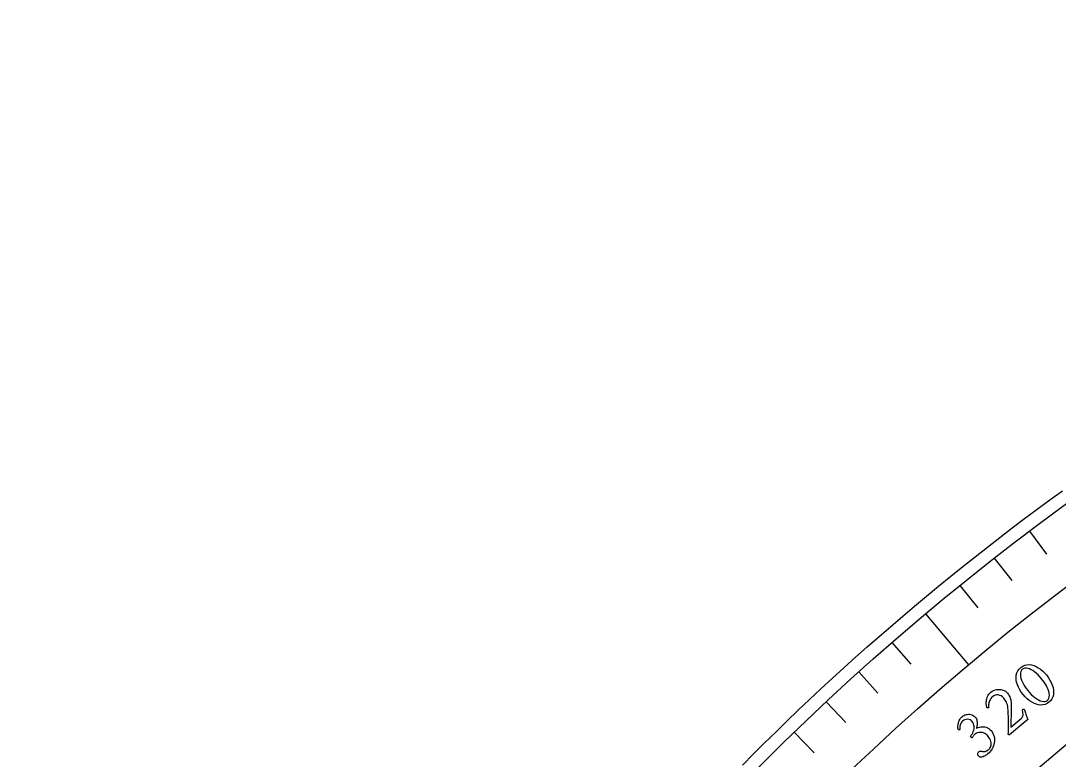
# Model space of a CAD drawing. Header units: millimetres. Extents: x -50 to 50, y -50 to 64.
# Drawn here: x -49.74 to -29.35, y 35.23 to 49.74 of the extents above; entities that cross this region are included whole.
import ezdxf

# ---------------------------------------------------------------- set-up
doc = ezdxf.new("R2010")
doc.units = ezdxf.units.MM
for name, color, linetype in [('CUT_OUTER', 1, 'Continuous'), ('ENGRAVE', 7, 'Continuous'), ('ENGRAVE_FINE', 8, 'Continuous'), ('TEXT', 5, 'Continuous')]:
    doc.layers.add(name, color=color, linetype=linetype)

msp = doc.modelspace()

# ---------------------------------------------------------------- linework, layer by layer
at = {"layer": 'CUT_OUTER'}
msp.add_lwpolyline([(-35.5716, 35.1377), (-35.3553, 35.3553), (-35.1377, 35.5716), (-34.9188, 35.7865), (-34.6986, 36.0001), (-34.477, 36.2124), (-34.2542, 36.4232), (-34.03, 36.6327), (-33.8046, 36.8408), (-33.5779, 37.0476), (-33.35, 37.2529), (-33.1208, 37.4568), (-32.8903, 37.6593), (-32.6586, 37.8604), (-32.4257, 38.0601), (-32.1916, 38.2584), (-31.9562, 38.4552), (-31.7197, 38.6505), (-31.4819, 38.8444), (-31.243, 39.0369), (-31.0029, 39.2278), (-30.7616, 39.4173), (-30.5191, 39.6053), (-30.2756, 39.7918), (-30.0308, 39.9769), (-29.785, 40.1604), (-29.538, 40.3424), (-29.2899, 40.5229)], dxfattribs=at)
at = {"layer": 'ENGRAVE'}
msp.add_lwpolyline([(-31.9755, 38.1069), (-31.1341, 37.1041)], dxfattribs=at)
for radius in [49.745, 48.436, 46.005]:
    msp.add_circle((0, 0), radius, dxfattribs=at)
at = {"layer": 'ENGRAVE_FINE'}
for points in [[(-29.9373, 39.7281), (-29.5997, 39.2801)], [(-30.6261, 39.1996), (-30.2807, 38.7575)], [(-31.3055, 38.6591), (-30.9525, 38.2231)], [(-32.6357, 37.543), (-32.2676, 37.1196)], [(-33.2859, 36.9677), (-32.9105, 36.5508)], [(-33.926, 36.3812), (-33.5434, 35.9709)], [(-34.5558, 35.7836), (-34.1661, 35.38)]]:
    msp.add_lwpolyline(points, dxfattribs=at)
at = {"layer": 'TEXT'}
for points in [[(-30.107, 37.0526), (-30.0682, 37.0793), (-30.0276, 37.0977), (-29.9852, 37.1078), (-29.941, 37.1096), (-29.896, 37.1041), (-29.8511, 37.0921), (-29.8062, 37.0736), (-29.7614, 37.0487), (-29.7176, 37.0182), (-29.6756, 36.9832), (-29.6356, 36.9437), (-29.5975, 36.8996), (-29.5628, 36.8528), (-29.5329, 36.8051), (-29.5079, 36.7565), (-29.4878, 36.707), (-29.4732, 36.6578), (-29.4646, 36.6099), (-29.4621, 36.5635), (-29.4657, 36.5183), (-29.4761, 36.4758), (-29.494, 36.4368), (-29.5194, 36.4016), (-29.5523, 36.3699), (-29.5891, 36.3449), (-29.6283, 36.3277), (-29.6698, 36.3184), (-29.7137, 36.3168), (-29.7589, 36.3223), (-29.8041, 36.3341), (-29.8495, 36.352), (-29.895, 36.3762), (-29.9395, 36.4058), (-29.9821, 36.4401), (-30.0228, 36.479), (-30.0616, 36.5225), (-30.0969, 36.5689), (-30.1273, 36.6163), (-30.1528, 36.6646), (-30.1734, 36.7139), (-30.1884, 36.7631), (-30.197, 36.811), (-30.1993, 36.8577), (-30.1952, 36.9031), (-30.1843, 36.946), (-30.1659, 36.9853), (-30.1402, 37.0208), (-30.107, 37.0526)], [(-30.0698, 37.018), (-30.0894, 36.9978), (-30.1034, 36.9738), (-30.1116, 36.946), (-30.114, 36.9144), (-30.1112, 36.8799), (-30.1038, 36.8435), (-30.0917, 36.8052), (-30.0748, 36.7649), (-30.0538, 36.7236), (-30.029, 36.6822), (-30.0005, 36.6407), (-29.9683, 36.5991), (-29.9342, 36.5597), (-29.8994, 36.5238), (-29.8637, 36.4914), (-29.8274, 36.4624), (-29.7912, 36.4374), (-29.7564, 36.4172), (-29.7228, 36.4017), (-29.6905, 36.3909), (-29.6604, 36.3854), (-29.6334, 36.386), (-29.6094, 36.3927), (-29.5884, 36.4055), (-29.5678, 36.4266), (-29.5535, 36.4514), (-29.5455, 36.4798), (-29.5438, 36.5119), (-29.5476, 36.5468), (-29.5563, 36.5836), (-29.5697, 36.6224), (-29.588, 36.6632), (-29.6102, 36.7049), (-29.6356, 36.7465), (-29.6642, 36.788), (-29.696, 36.8294), (-29.73, 36.8694), (-29.7644, 36.9056), (-29.7992, 36.9379), (-29.8345, 36.9664), (-29.8695, 36.9907), (-29.9034, 37.0102), (-29.9362, 37.0249), (-29.9679, 37.0349), (-29.9976, 37.0395), (-30.0245, 37.0383), (-30.0486, 37.0311), (-30.0698, 37.018)], [(-30.0411, 36.2383), (-30.0355, 36.2205), (-30.0292, 36.2016), (-30.0224, 36.1818), (-30.015, 36.161), (-30.0074, 36.1401), (-30, 36.12), (-29.9929, 36.1008), (-29.986, 36.0824), (-29.9797, 36.0659), (-29.9745, 36.0523), (-29.9705, 36.0417), (-29.9675, 36.0341), (-30.3274, 35.7317), (-30.3301, 35.7316), (-30.3331, 35.7317), (-30.3364, 35.7321), (-30.3402, 35.7328), (-30.3437, 35.7337), (-30.3467, 35.7348), (-30.349, 35.7361), (-30.3507, 35.7376), (-30.3498, 35.781), (-30.3491, 35.8251), (-30.3486, 35.87), (-30.3481, 35.9157), (-30.348, 35.9615), (-30.3482, 36.0067), (-30.3488, 36.0513), (-30.3498, 36.0954), (-30.3512, 36.138), (-30.3532, 36.1784), (-30.3557, 36.2164), (-30.3587, 36.2522), (-30.3632, 36.2873), (-30.3692, 36.3186), (-30.377, 36.346), (-30.3863, 36.3695), (-30.3973, 36.3907), (-30.4097, 36.4114), (-30.4236, 36.4316), (-30.439, 36.4512), (-30.4626, 36.4752), (-30.4885, 36.4937), (-30.5168, 36.5065), (-30.5474, 36.5137), (-30.5784, 36.5149), (-30.6078, 36.5096), (-30.6356, 36.4979), (-30.6618, 36.4798), (-30.6813, 36.4615), (-30.6975, 36.442), (-30.7104, 36.4214), (-30.7201, 36.3997), (-30.7271, 36.3778), (-30.7324, 36.3568), (-30.7358, 36.3366), (-30.7374, 36.3173), (-30.7378, 36.2998), (-30.7377, 36.2849), (-30.7371, 36.2728), (-30.7361, 36.2634), (-30.7397, 36.2611), (-30.7442, 36.2595), (-30.7494, 36.2588), (-30.7554, 36.2589), (-30.7612, 36.2595), (-30.7658, 36.2605), (-30.769, 36.2616), (-30.771, 36.2631), (-30.7735, 36.2707), (-30.7759, 36.2812), (-30.7784, 36.2945), (-30.7808, 36.3107), (-30.7827, 36.3291), (-30.7833, 36.3489), (-30.7828, 36.3702), (-30.781, 36.393), (-30.7778, 36.4164), (-30.7727, 36.4398), (-30.7658, 36.4632), (-30.7571, 36.4864), (-30.7461, 36.5089), (-30.7321, 36.5301), (-30.7153, 36.5499), (-30.6956, 36.5683), (-30.6693, 36.5877), (-30.6416, 36.6029), (-30.6123, 36.6139), (-30.5816, 36.6209), (-30.5505, 36.6239), (-30.5201, 36.6233), (-30.4903, 36.619), (-30.4612, 36.6111), (-30.4337, 36.5998), (-30.4087, 36.5852), (-30.3861, 36.5675), (-30.3661, 36.5465), (-30.3487, 36.5234), (-30.3338, 36.4993), (-30.3215, 36.4741), (-30.3118, 36.448), (-30.3043, 36.4211), (-30.299, 36.3936), (-30.2956, 36.3656), (-30.2943, 36.337), (-30.294, 36.2984), (-30.2941, 36.2582), (-30.2945, 36.2164), (-30.2953, 36.1731), (-30.2962, 36.1296), (-30.2972, 36.0875), (-30.2982, 36.0467), (-30.2993, 36.0072), (-30.3003, 35.9703), (-30.3011, 35.9373), (-30.3018, 35.9082), (-30.3023, 35.8831), (-30.0952, 36.0569), (-30.0815, 36.0705), (-30.0711, 36.0854), (-30.0643, 36.1016), (-30.0609, 36.1192), (-30.0605, 36.1385), (-30.0627, 36.1602), (-30.0673, 36.1843), (-30.0744, 36.2107), (-30.0752, 36.2148), (-30.0744, 36.2189), (-30.072, 36.2229), (-30.068, 36.227), (-30.066, 36.2284), (-30.0632, 36.23), (-30.0597, 36.2318), (-30.0554, 36.2337), (-30.051, 36.2356), (-30.0472, 36.2369), (-30.0439, 36.2379), (-30.0411, 36.2383)], [(-31.2529, 36.0931), (-31.2384, 36.1041), (-31.2215, 36.1136), (-31.2023, 36.1219), (-31.1807, 36.1288), (-31.1578, 36.1336), (-31.1345, 36.1356), (-31.1108, 36.1348), (-31.0867, 36.1313), (-31.0632, 36.1243), (-31.0412, 36.1133), (-31.0207, 36.0982), (-31.0017, 36.079), (-30.9889, 36.062), (-30.9787, 36.0439), (-30.9712, 36.0247), (-30.9663, 36.0043), (-30.9635, 35.9835), (-30.9623, 35.963), (-30.9627, 35.9427), (-30.9647, 35.9226), (-30.9677, 35.9035), (-30.9709, 35.8859), (-30.9745, 35.8699), (-30.9783, 35.8555), (-30.9605, 35.8655), (-30.9404, 35.8739), (-30.918, 35.8808), (-30.8934, 35.8862), (-30.8676, 35.8893), (-30.8413, 35.8894), (-30.8146, 35.8864), (-30.7876, 35.8804), (-30.761, 35.8707), (-30.7358, 35.8564), (-30.712, 35.8377), (-30.6894, 35.8144), (-30.6687, 35.7873), (-30.6518, 35.759), (-30.6389, 35.7295), (-30.6299, 35.6988), (-30.6244, 35.6675), (-30.6222, 35.6363), (-30.6231, 35.605), (-30.6273, 35.5738), (-30.6343, 35.543), (-30.644, 35.513), (-30.6563, 35.4838), (-30.6713, 35.4554), (-30.6886, 35.4284), (-30.7078, 35.403), (-30.729, 35.3794), (-30.7521, 35.3576), (-30.763, 35.3487), (-30.7758, 35.3395), (-30.7904, 35.3299), (-30.807, 35.32), (-30.8244, 35.3106), (-30.8419, 35.3027), (-30.8595, 35.2963), (-30.877, 35.2913), (-30.8812, 35.2913), (-30.8869, 35.292), (-30.8939, 35.2932), (-30.9025, 35.295), (-30.9113, 35.2977), (-30.9191, 35.3014), (-30.9261, 35.3061), (-30.932, 35.3119), (-30.9404, 35.3231), (-30.9463, 35.3347), (-30.9496, 35.3468), (-30.9503, 35.3591), (-30.9487, 35.3711), (-30.9452, 35.3817), (-30.9397, 35.391), (-30.9323, 35.399), (-30.9215, 35.4067), (-30.91, 35.4113), (-30.8978, 35.4129), (-30.885, 35.4116), (-30.872, 35.4089), (-30.8593, 35.4068), (-30.847, 35.4052), (-30.835, 35.4041), (-30.8214, 35.404), (-30.808, 35.4056), (-30.7948, 35.409), (-30.7819, 35.4141), (-30.7695, 35.4205), (-30.7578, 35.4275), (-30.7467, 35.4351), (-30.7364, 35.4435), (-30.7235, 35.4563), (-30.7122, 35.4711), (-30.7025, 35.4879), (-30.6944, 35.5066), (-30.6887, 35.5272), (-30.6863, 35.5492), (-30.6872, 35.5728), (-30.6913, 35.598), (-30.6996, 35.6244), (-30.7128, 35.6517), (-30.7309, 35.68), (-30.754, 35.7092), (-30.7729, 35.7287), (-30.7931, 35.745), (-30.8146, 35.7579), (-30.8374, 35.7674), (-30.8609, 35.7739), (-30.8843, 35.7775), (-30.9077, 35.7783), (-30.9311, 35.7762), (-30.9537, 35.7712), (-30.9746, 35.7635), (-30.994, 35.7529), (-31.0118, 35.7396), (-31.02, 35.7319), (-31.0277, 35.7234), (-31.0349, 35.7143), (-31.0416, 35.7044), (-31.0478, 35.6948), (-31.0532, 35.6864), (-31.058, 35.6793), (-31.0622, 35.6735), (-31.0688, 35.6755), (-31.075, 35.6786), (-31.0807, 35.6828), (-31.086, 35.688), (-31.0889, 35.6915), (-31.091, 35.6948), (-31.0924, 35.6977), (-31.0931, 35.7004), (-31.0773, 35.7235), (-31.0631, 35.7473), (-31.0505, 35.7718), (-31.0394, 35.7971), (-31.0305, 35.8227), (-31.0246, 35.848), (-31.0217, 35.8732), (-31.0218, 35.8983), (-31.0256, 35.9229), (-31.0338, 35.9469), (-31.0463, 35.9701), (-31.0633, 35.9927), (-31.0822, 36.0109), (-31.1032, 36.0243), (-31.1263, 36.0329), (-31.1516, 36.0366), (-31.1774, 36.0353), (-31.2023, 36.0288), (-31.2262, 36.0171), (-31.2491, 36.0002), (-31.2643, 35.9853), (-31.2768, 35.9695), (-31.2865, 35.9526), (-31.2935, 35.9348), (-31.2984, 35.9169), (-31.3019, 35.9001), (-31.304, 35.8842), (-31.3048, 35.8693), (-31.3049, 35.8561), (-31.3053, 35.8454), (-31.3058, 35.8372), (-31.3065, 35.8315), (-31.3091, 35.8301), (-31.3124, 35.8297), (-31.3165, 35.8301), (-31.3215, 35.8315), (-31.3266, 35.8335), (-31.3311, 35.836), (-31.3351, 35.839), (-31.3386, 35.8425), (-31.3406, 35.862), (-31.3412, 35.8822), (-31.3405, 35.9033), (-31.3386, 35.9252), (-31.335, 35.9474), (-31.3296, 35.9696), (-31.3224, 35.9917), (-31.3134, 36.0138), (-31.3022, 36.0353), (-31.2884, 36.0557), (-31.272, 36.075), (-31.2529, 36.0931)]]:
    msp.add_lwpolyline(points, close=True, dxfattribs=at)

doc.saveas('drawing.dxf')
